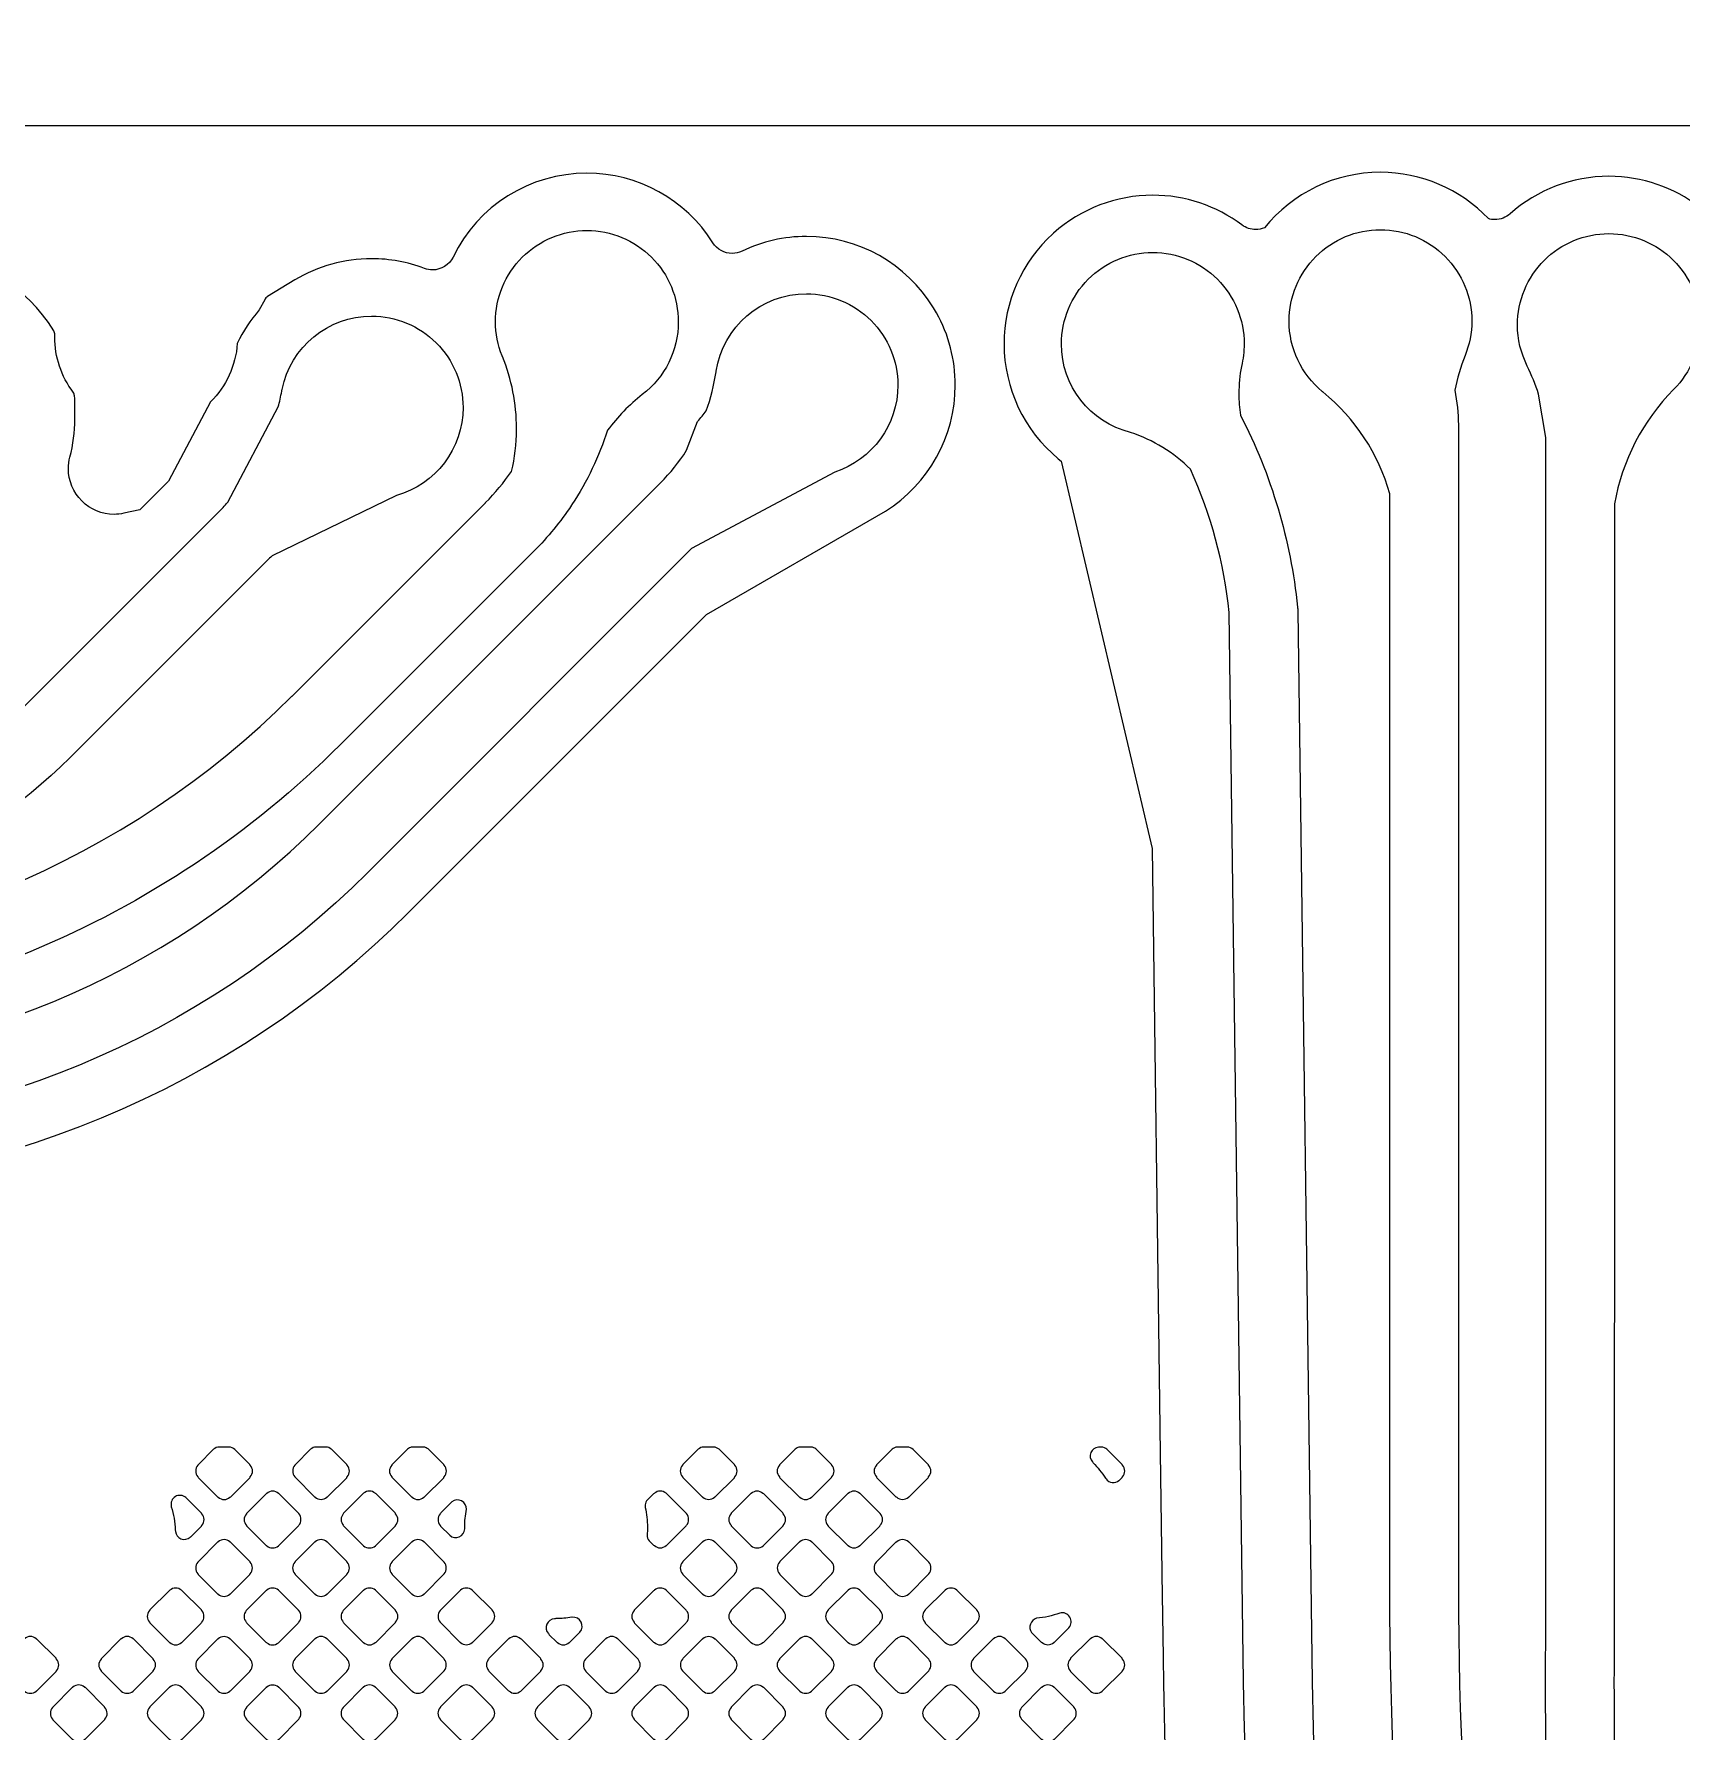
# Model space of a CAD drawing. Header units: millimetres. Extents: x 3440 to 3572, y 2 to 96.
# Drawn here: x 3527.775 to 3531.438, y 66.069 to 69.844 of the extents above; entities that cross this region are included whole.
import ezdxf

# ---------------------------------------------------------------- set-up
doc = ezdxf.new("R2010")
doc.units = ezdxf.units.MM
doc.header["$LTSCALE"] = 23.1
doc.layers.add('gbr-dxf', color=7, linetype='CONTINUOUS')
doc.layers.add('gbr-outline-dxf', color=2, linetype='CONTINUOUS')

msp = doc.modelspace()

# ---------------------------------------------------------------- linework, layer by layer
at = {"layer": 'gbr-dxf', "linetype": 'Continuous'}
for points in [[(3521.7892, 66.1587), (3521.7892, 69.3434, -0.414221), (3522.0856, 69.6398), (3535.0859, 69.6398, -0.41422), (3535.3823, 69.3434), (3535.3823, 66.1625), (3535.3621, 66.1423, 0.16592), (3535.3569, 66.1304), (3535.3569, 64.1192, -0.013289), (3535.3569, 64.1181), (3535.3569, 63.1126)], [(3527.1191, 67.2727, 0.198925), (3528.6078, 67.8897), (3529.2708, 68.5524), (3529.6683, 68.7822, 0.258618), (3529.8237, 69.0627, 0.127466), (3529.7821, 69.2235), (3529.7755, 69.2344, 0.261972), (3529.4928, 69.3934), (3529.4928, 69.3934, 0.112514), (3529.3495, 69.3606, -0.112024), (3529.3276, 69.3556, -0.25774), (3529.2845, 69.3794, 0.257859), (3529.0046, 69.5341, 0.287253), (3528.7069, 69.3477, -0.287801), (3528.6612, 69.319, -0.090991), (3528.6432, 69.3223, 0.090898), (3528.5258, 69.3439), (3528.5253, 69.3439, 0.135887), (3528.3551, 69.2966), (3528.2943, 69.2596, 0.114019), (3528.2882, 69.253, -0.034533), (3528.288, 69.2528), (3528.2761, 69.2301, 0.067769), (3528.2271, 69.1554, -0.181663), (3528.1676, 69.0255), (3528.0742, 68.8491), (3528.0107, 68.7856), (3527.9746, 68.7777, -0.053127), (3527.9533, 68.7754, -0.414229), (3527.8516, 68.877, -0.064568), (3527.855, 68.9029, 0.064379), (3527.8659, 68.987), (3527.8659, 68.9875, 0.00737), (3527.8657, 68.9969, 0.012254), (3527.8662, 69.0129, 0.020059), (3527.8651, 69.0393, 0.103834), (3527.8623, 69.047, -0.163352), (3527.8212, 69.1696, -0.006774), (3527.8213, 69.1747, 0.117183), (3527.8188, 69.1836, 0.263062), (3527.5352, 69.3439, 0.209797)], [(3531.5964, 69.2829, 0.338779), (3531.2772, 69.5272), (3531.2771, 69.5272, 0.183708), (3531.0574, 69.4437, -0.183274), (3531.0237, 69.4309, -0.072667), (3531.0092, 69.433, 0.205697), (3530.7691, 69.5361), (3530.7691, 69.5361, 0.227316), (3530.5111, 69.4124, -0.096943), (3530.492, 69.4087, -0.163848), (3530.4613, 69.419, 0.162093), (3530.2629, 69.4851), (3530.2629, 69.4851, 0.184364), (3530.0425, 69.401, -0.006596), (3530.0409, 69.3995, 0.211806), (3529.9322, 69.1544)], [(3526.9583, 67.7945, 0.198586), (3528.3486, 68.371), (3528.349, 68.3713), (3528.7788, 68.8011), (3528.7791, 68.8014, 0.043997), (3528.8371, 68.8708, 0.055768), (3528.8482, 68.9635, -0.010996), (3528.8481, 68.9666, 0.097775), (3528.8166, 69.1261, -0.007223), (3528.816, 69.1278, -0.095614), (3528.8014, 69.2034, -0.414223), (3529.0046, 69.4066, -0.414223), (3529.2078, 69.2034, -0.234065), (3529.1277, 69.0418, 0.066151), (3529.0505, 68.9626, -0.069076), (3528.9713, 68.7971, -0.007481), (3528.9702, 68.7955, -0.04941), (3528.8869, 68.6937), (3528.8865, 68.6933), (3528.4568, 68.2636), (3528.4564, 68.2632, -0.198844), (3526.9564, 67.6421, -0.007678)], [(3533.3367, 60.2353, -0.198755), (3530.7901, 66.3816, -0.011889), (3530.7901, 66.385, -0.001401), (3530.7902, 66.4319, -0.006774), (3530.7902, 66.4335), (3530.7902, 68.821, 0.15456), (3530.6411, 69.0475, -0.007498), (3530.6397, 69.0487, -0.223524), (3530.566, 69.2052, -0.414223), (3530.7692, 69.4084, -0.414223), (3530.9724, 69.2052, -0.097355), (3530.9573, 69.1283, 0.044886), (3530.9345, 69.0512, -0.047616), (3530.9426, 68.9741, -0.019176), (3530.9426, 68.9684), (3530.9426, 68.8329, -0.01601), (3530.9426, 68.8281), (3530.9426, 66.4315, -0.008654), (3530.9426, 66.4292, 0.001254), (3530.9425, 66.3884, -0.011774), (3530.9425, 66.3851, 0.198929), (3533.4461, 60.3414, -0.008685)], [(3533.4202, 60.6435, -0.198702), (3531.1362, 66.1571, -0.011933), (3531.1361, 66.1605, -0.002991), (3531.1367, 66.2531), (3531.1367, 66.2541), (3531.1372, 67.7053, -0.007608), (3531.1372, 67.7073), (3531.1372, 68.803, -0.007697), (3531.1372, 68.805, -0.009964), (3531.1372, 68.8077), (3531.1372, 68.9461), (3531.1209, 69.0425, 0.035159), (3531.0957, 69.105, -0.117388), (3531.0739, 69.1965, -0.414223), (3531.2771, 69.3997, -0.414223), (3531.4803, 69.1965, -0.198264), (3531.4212, 69.0532, 0.15275), (3531.2896, 68.7986), (3531.2896, 67.7053, -0.007746), (3531.2896, 67.7034), (3531.2891, 66.2521, -0.010093), (3531.289, 66.2493, 0.002819), (3531.2885, 66.164, -0.011725), (3531.2886, 66.1606, 0.198897), (3533.5297, 60.7496, -0.008509)], [(3530.5707, 65.0816, -0.041374), (3530.4648, 66.178, -0.007759), (3530.4648, 66.1799), (3530.4329, 68.5574, 0.079976), (3530.3468, 68.8757, 0.116512), (3530.2136, 68.9573, -0.344005), (3530.0597, 69.1544, -0.414223), (3530.2629, 69.3576, -0.414223), (3530.4661, 69.1544, -0.062274), (3530.4599, 69.1044, 0.045111), (3530.4544, 69.0437, 0.035373), (3530.4578, 68.9961, -0.094409), (3530.5849, 68.5693, -0.028699), (3530.5853, 68.5606), (3530.6172, 66.18, -0.007653), (3530.6172, 66.1781, 0.041158), (3530.72, 65.1124, -0.012756)], [(3527.1225, 67.5524, 0.198379), (3528.4098, 68.087), (3528.4102, 68.0874), (3529.1674, 68.8446), (3529.1674, 68.8446), (3529.1675, 68.8446), (3529.168, 68.8452, 0.052894), (3529.2264, 68.9178), (3529.2507, 68.9822, 0.022796), (3529.2698, 69.0054, 0.050871), (3529.2917, 69.0923, -0.006255), (3529.292, 69.0936, -0.370175), (3529.4928, 69.2659, -0.414223), (3529.696, 69.0627, -0.324687), (3529.5558, 68.8695), (3529.2375, 68.6991), (3528.518, 67.9796), (3528.5176, 67.9792, -0.198865), (3527.1191, 67.4, -0.011859)], [(3527.7478, 68.3427), (3528.1839, 68.7787), (3528.1839, 68.7788), (3528.1839, 68.7788), (3528.1848, 68.7797, 0.015135), (3528.206, 68.8022), (3528.3182, 69.0142, 0.017646), (3528.3259, 69.0495, -0.01267), (3528.3267, 69.053, -0.357172), (3528.5259, 69.2161, -0.414223), (3528.7291, 69.013, -0.336141), (3528.5808, 68.8173), (3528.3044, 68.6833, 0.008153), (3528.2926, 68.6719), (3528.2917, 68.671), (3528.2917, 68.671), (3528.2917, 68.671), (3527.8556, 68.2349), (3527.8552, 68.2345, -0.19837), (3527.0231, 67.8892, -0.007863)], [(3529.9322, 69.1544, 0.224387), (3530.0528, 68.8991), (3530.0594, 68.8935), (3530.2616, 68.0324), (3530.2788, 66.7452, -0.031401), (3530.2789, 66.7421), (3530.2832, 66.4211, -0.024536), (3530.2832, 66.4187), (3530.2857, 66.2338, -0.02971), (3530.2858, 66.2309), (3530.2858, 66.2307), (3530.2865, 66.1776, -0.020598), (3530.2866, 66.1756, 0.041374), (3530.3954, 65.05, -0.014401), (3530.3956, 65.0488), (3530.465, 64.6639, -0.013612), (3530.4652, 64.6627, 0.04234), (3530.8402, 63.2846, -0.034058), (3530.8413, 63.2814, 0.030775), (3531.2576, 62.3296, -0.014751), (3531.2581, 62.3284), (3531.4173, 62.0181, -0.022541), (3531.4184, 62.0163, 0.006915), (3531.537, 61.7947, 0.283708)]]:
    msp.add_lwpolyline(points, format="xyb", dxfattribs=at)
for points in [[(3528.1395, 66.6347, -0.103612), (3528.1406, 66.6329), (3528.1831, 66.5904, -0.100054), (3528.1848, 66.5894, 0.379731), (3528.2108, 66.5894, -0.096265), (3528.2124, 66.5904), (3528.255, 66.633, -0.096266), (3528.256, 66.6346, 0.379731), (3528.256, 66.6606, -0.107718), (3528.2549, 66.6625), (3528.2219, 66.6955, -0.061973), (3528.2215, 66.6958, 0.180731), (3528.2085, 66.7012), (3528.187, 66.7012, 0.176204), (3528.1743, 66.6961), (3528.1405, 66.6623, -0.096266), (3528.1395, 66.6607, 0.379731)], [(3528.3552, 66.6347, -0.096265), (3528.3562, 66.6331), (3528.3988, 66.5905, -0.091913), (3528.4003, 66.5895, 0.379731), (3528.4263, 66.5895, -0.09572), (3528.4279, 66.5905), (3528.4704, 66.633, -0.096266), (3528.4714, 66.6347, 0.379731), (3528.4714, 66.6606, -0.100032), (3528.4704, 66.6624), (3528.4371, 66.6957, -0.034754), (3528.4369, 66.6959, -0.045322), (3528.4366, 66.6961, 0.176073), (3528.4239, 66.7012), (3528.4026, 66.7012, 0.175844), (3528.39, 66.6961), (3528.3562, 66.6623, -0.095916), (3528.3552, 66.6607, 0.379731)], [(3528.5705, 66.6346, -0.087549), (3528.5714, 66.6332), (3528.6142, 66.5905, -0.09979), (3528.6159, 66.5894, 0.379731), (3528.6418, 66.5894, -0.096225), (3528.6435, 66.5904), (3528.6861, 66.633, -0.095916), (3528.6871, 66.6347, 0.379731), (3528.6871, 66.6607, -0.087748), (3528.6862, 66.6621), (3528.6516, 66.6968, 0.062876), (3528.6474, 66.6994, 0.090011), (3528.6405, 66.7012), (3528.6175, 66.7012, 0.093619), (3528.6103, 66.6994, 0.075399), (3528.6054, 66.6961), (3528.5715, 66.6623, -0.095916), (3528.5705, 66.6606, 0.379731)], [(3529.2171, 66.6348, -0.087372), (3529.218, 66.6333), (3529.2607, 66.5906, -0.099696), (3529.2624, 66.5896, 0.379731), (3529.2884, 66.5896, -0.096265), (3529.29, 66.5906), (3529.3325, 66.633, -0.095916), (3529.3335, 66.6347, 0.379731), (3529.3335, 66.6607, -0.091745), (3529.3326, 66.6622), (3529.2987, 66.6961, 0.169599), (3529.2865, 66.7012), (3529.2644, 66.7012, 0.176204), (3529.2518, 66.6961), (3529.2181, 66.6624, -0.096266), (3529.2171, 66.6607, 0.379731)], [(3529.4326, 66.6347, -0.09572), (3529.4336, 66.633), (3529.4763, 66.5903, -0.091964), (3529.4779, 66.5894, 0.379731), (3529.5038, 66.5894, -0.096265), (3529.5055, 66.5904), (3529.5482, 66.6331, -0.096266), (3529.5492, 66.6347, 0.379731), (3529.5492, 66.6607, -0.082756), (3529.5483, 66.6621), (3529.5134, 66.697, 0.060717), (3529.5093, 66.6995, 0.084526), (3529.5029, 66.7012), (3529.4793, 66.7012, 0.094049), (3529.4721, 66.6993, 0.070237), (3529.4675, 66.6962), (3529.4336, 66.6623, -0.096266), (3529.4326, 66.6606, 0.379731)], [(3529.6483, 66.6347, -0.103825), (3529.6493, 66.6329), (3529.6917, 66.5905, -0.09979), (3529.6934, 66.5895, 0.379289), (3529.7194, 66.5895, -0.095866), (3529.721, 66.5905), (3529.7636, 66.633, -0.095796), (3529.7645, 66.6347, 0.37925), (3529.7645, 66.6606, -0.108153), (3529.7634, 66.6625), (3529.7304, 66.6955, -0.063761), (3529.73, 66.6958, 0.180695), (3529.7171, 66.7012), (3529.6952, 66.7012, 0.16951), (3529.6831, 66.6961), (3529.6493, 66.6623, -0.096266), (3529.6483, 66.6607, 0.379731)], [(3530.1286, 66.6682, -0.061622), (3530.13, 66.6662, -0.054713), (3530.1577, 66.6316, -0.066118), (3530.159, 66.6302, 0.44416), (3530.1878, 66.627, -0.075742), (3530.1897, 66.6282), (3530.1948, 66.6332, -0.096266), (3530.1957, 66.6348, 0.379731), (3530.1957, 66.6608, -0.08798), (3530.1948, 66.6623), (3530.161, 66.6961, 0.169599), (3530.1488, 66.7012), (3530.1445, 66.7012, -0.064782), (3530.1419, 66.7007, 0.626645)], [(3528.0802, 66.5692, -0.028076), (3528.0804, 66.5682, -0.064828), (3528.0891, 66.5165, -0.044472), (3528.0896, 66.5136, 0.615546), (3528.1221, 66.5007, -0.047752), (3528.1246, 66.5025), (3528.1473, 66.5253, -0.096266), (3528.1482, 66.5269, 0.379731), (3528.1482, 66.5529, -0.082756), (3528.1474, 66.5543), (3528.1134, 66.5882, -0.0231), (3528.1128, 66.5887, 0.734043)], [(3528.2473, 66.5528, 0.379214), (3528.2473, 66.5268, -0.10047), (3528.2483, 66.5251), (3528.2908, 66.4827, -0.096266), (3528.2925, 66.4817, 0.379289), (3528.3184, 66.4817, -0.095866), (3528.32, 66.4826), (3528.3628, 66.5254, -0.095602), (3528.3638, 66.527, 0.379214), (3528.3638, 66.553, -0.096625), (3528.3628, 66.5546), (3528.3203, 66.5971, -0.100115), (3528.3186, 66.5981, 0.379672), (3528.2927, 66.5981, -0.096157), (3528.291, 66.5972), (3528.2483, 66.5544, -0.095602)], [(3528.4629, 66.5529, 0.379293), (3528.4629, 66.527, -0.091954), (3528.4638, 66.5254), (3528.5066, 66.4826, -0.087515), (3528.5081, 66.4817, 0.379731), (3528.5341, 66.4817, -0.096265), (3528.5357, 66.4827), (3528.5782, 66.5252, -0.096111), (3528.5792, 66.5268, 0.379289), (3528.5792, 66.5528, -0.103582), (3528.5782, 66.5546), (3528.5356, 66.5972, -0.091703), (3528.534, 66.5982, 0.379287), (3528.5081, 66.5982, -0.095612), (3528.5064, 66.5972), (3528.4638, 66.5546, -0.095602)], [(3528.6784, 66.5268, -0.091558), (3528.6793, 66.5253), (3528.6998, 66.5048, 0.623374), (3528.7328, 66.519), (3528.7328, 66.5195, -0.004648), (3528.7328, 66.5227, -0.049597), (3528.7368, 66.5626, 0.635198), (3528.7044, 66.5795), (3528.6794, 66.5545, -0.096266), (3528.6784, 66.5528, 0.379731)], [(3529.1342, 66.5721, 0.064546), (3529.1344, 66.567, -0.055077), (3529.1392, 66.5227, -0.021406), (3529.1385, 66.5054, 0.173132), (3529.1429, 66.4928), (3529.153, 66.4827, -0.095916), (3529.1546, 66.4818, 0.379731), (3529.1806, 66.4818, -0.096265), (3529.1822, 66.4827), (3529.2248, 66.5254, -0.095916), (3529.2258, 66.527, 0.379731), (3529.2258, 66.553, -0.096265), (3529.2248, 66.5546), (3529.1822, 66.5972, -0.09979), (3529.1805, 66.5982, 0.379731), (3529.1546, 66.5982, -0.09572), (3529.1529, 66.5972), (3529.1392, 66.5836, 0.154271), (3529.1343, 66.5726, -0.050076)], [(3529.325, 66.527, -0.099645), (3529.326, 66.5253), (3529.3686, 66.4827, -0.095796), (3529.3702, 66.4817, 0.379293), (3529.3962, 66.4817, -0.09572), (3529.3978, 66.4827), (3529.4403, 66.5252, -0.095916), (3529.4413, 66.5268, 0.379731), (3529.4413, 66.5528, -0.096265), (3529.4403, 66.5545), (3529.3977, 66.597, -0.10046), (3529.396, 66.5981, 0.379289), (3529.3701, 66.5981, -0.095506), (3529.3684, 66.5971), (3529.3259, 66.5546, -0.095628), (3529.325, 66.553, 0.379239)], [(3529.5404, 66.5268, -0.091663), (3529.5414, 66.5253), (3529.5839, 66.4828, -0.103446), (3529.5856, 66.4818, 0.379731), (3529.6116, 66.4818, -0.096265), (3529.6133, 66.4827), (3529.6559, 66.5254, -0.095916), (3529.6569, 66.527, 0.379731), (3529.6569, 66.553, -0.087549), (3529.6559, 66.5544), (3529.6133, 66.5971, -0.091913), (3529.6117, 66.5981, 0.379731), (3529.5857, 66.5981, -0.09572), (3529.5841, 66.5971), (3529.5414, 66.5544, -0.096266), (3529.5404, 66.5528, 0.379731)], [(3528.1395, 66.419, -0.091663), (3528.1404, 66.4174), (3528.1829, 66.375, -0.103446), (3528.1847, 66.3739, 0.379731), (3528.2107, 66.3739, -0.096265), (3528.2123, 66.3749), (3528.2549, 66.4175, -0.095916), (3528.2559, 66.4192, 0.379731), (3528.2559, 66.4451, -0.087549), (3528.255, 66.4466), (3528.2123, 66.4893, -0.091913), (3528.2108, 66.4903, 0.379731), (3528.1848, 66.4903, -0.09572), (3528.1831, 66.4893), (3528.1405, 66.4466, -0.096266), (3528.1395, 66.445, 0.379731)], [(3528.355, 66.4451, 0.379293), (3528.3551, 66.4192, -0.103917), (3528.3561, 66.4174), (3528.3986, 66.3749, -0.100054), (3528.4003, 66.3739, 0.379731), (3528.4263, 66.3739, -0.096265), (3528.4279, 66.3749), (3528.4705, 66.4175, -0.096111), (3528.4715, 66.4191, 0.379289), (3528.4715, 66.4451, -0.10703), (3528.4705, 66.4469), (3528.4279, 66.4895, -0.095628), (3528.4263, 66.4905, 0.379287), (3528.4004, 66.4905, -0.095612), (3528.3987, 66.4895), (3528.356, 66.4468, -0.095602)], [(3528.5707, 66.4451, 0.379293), (3528.5707, 66.4192, -0.092348), (3528.5717, 66.4176), (3528.6143, 66.3749, -0.088202), (3528.6158, 66.374, 0.379289), (3528.6418, 66.374, -0.095866), (3528.6434, 66.375), (3528.686, 66.4175, -0.095602), (3528.6869, 66.4191, 0.379214), (3528.6869, 66.4451, -0.104392), (3528.6859, 66.4469), (3528.6434, 66.4894, -0.091855), (3528.6418, 66.4903, 0.379672), (3528.6159, 66.4903, -0.095612), (3528.6143, 66.4894), (3528.5717, 66.4468, -0.095535)], [(3529.2171, 66.4192, -0.097612), (3529.2181, 66.4176), (3529.2608, 66.3749, -0.093899), (3529.2624, 66.3739, 0.379506), (3529.2884, 66.3739, -0.095973), (3529.29, 66.3749), (3529.3326, 66.4175, -0.096332), (3529.3336, 66.4191, 0.379289), (3529.3336, 66.4451, -0.099534), (3529.3326, 66.4468), (3529.2901, 66.4894, -0.103498), (3529.2883, 66.4904, 0.379293), (3529.2624, 66.4904, -0.095956), (3529.2607, 66.4894), (3529.2181, 66.4468, -0.096128), (3529.2172, 66.4452, 0.379155)], [(3529.4328, 66.4192, -0.100154), (3529.4338, 66.4175), (3529.4763, 66.375, -0.095796), (3529.4779, 66.374, 0.379293), (3529.5039, 66.374, -0.096625), (3529.5055, 66.375), (3529.548, 66.4175, -0.095916), (3529.549, 66.4191, 0.379731), (3529.549, 66.4451, -0.096265), (3529.548, 66.4468), (3529.5056, 66.4892, -0.10046), (3529.5038, 66.4902, 0.379289), (3529.4779, 66.4903, -0.095506), (3529.4763, 66.4893), (3529.4338, 66.4468, -0.095585), (3529.4328, 66.4451, 0.379287)], [(3529.6481, 66.4192, -0.095649), (3529.6491, 66.4175), (3529.6919, 66.3748, -0.091364), (3529.6934, 66.3738, 0.379293), (3529.7194, 66.3739, -0.096265), (3529.721, 66.3748), (3529.7637, 66.4176, -0.095916), (3529.7647, 66.4192, 0.379731), (3529.7647, 66.4452, -0.083235), (3529.7638, 66.4466), (3529.7209, 66.4895, -0.087638), (3529.7194, 66.4904, 0.379289), (3529.6935, 66.4904, -0.095506), (3529.6918, 66.4895), (3529.6491, 66.4467, -0.095296), (3529.6481, 66.4451, 0.379239)], [(3528.0318, 66.3113, -0.091558), (3528.0328, 66.3098), (3528.0755, 66.2671, -0.087515), (3528.0769, 66.2662, 0.379731), (3528.1029, 66.2662, -0.096265), (3528.1045, 66.2671), (3528.1471, 66.3097, -0.095916), (3528.1481, 66.3114, 0.379731), (3528.1481, 66.3373, -0.087549), (3528.1472, 66.3388), (3528.1045, 66.3815, -0.091913), (3528.103, 66.3825, 0.379731), (3528.077, 66.3825, -0.09572), (3528.0753, 66.3815), (3528.0328, 66.3389, -0.096266), (3528.0318, 66.3373, 0.379731)], [(3528.2472, 66.3113, -0.09572), (3528.2482, 66.3097), (3528.2909, 66.267, -0.091964), (3528.2925, 66.266, 0.379731), (3528.3184, 66.266, -0.096265), (3528.3201, 66.267), (3528.3628, 66.3097, -0.096558), (3528.3638, 66.3114, 0.379731), (3528.3638, 66.3373, -0.082756), (3528.3629, 66.3387), (3528.32, 66.3817, -0.087515), (3528.3185, 66.3826, 0.379731), (3528.2925, 66.3826, -0.096265), (3528.2909, 66.3816), (3528.2482, 66.3389, -0.096266), (3528.2472, 66.3373, 0.379731)], [(3528.4629, 66.3114, -0.104099), (3528.4639, 66.3096), (3528.5063, 66.2672, -0.099711), (3528.508, 66.2662, 0.378858), (3528.534, 66.2662, -0.095506), (3528.5356, 66.2671), (3528.5783, 66.3098, -0.095796), (3528.5792, 66.3114, 0.379293), (3528.5792, 66.3374, -0.107718), (3528.5782, 66.3393), (3528.5358, 66.3816, -0.096266), (3528.5341, 66.3826, 0.379731), (3528.5082, 66.3826, -0.09572), (3528.5065, 66.3816), (3528.4639, 66.339, -0.096023), (3528.4629, 66.3373, 0.379672)], [(3528.6784, 66.3374, 0.379293), (3528.6784, 66.3115, -0.092348), (3528.6794, 66.3099), (3528.722, 66.2672, -0.087638), (3528.7235, 66.2663, 0.379731), (3528.7495, 66.2663, -0.095756), (3528.7511, 66.2673), (3528.7936, 66.3098, -0.09635), (3528.7946, 66.3114, 0.379672), (3528.7946, 66.3374, -0.103621), (3528.7936, 66.3392), (3528.7511, 66.3817, -0.091703), (3528.7495, 66.3826, 0.379239), (3528.7236, 66.3826, -0.095612), (3528.722, 66.3817), (3528.6794, 66.3391, -0.095796)], [(3529.1094, 66.3115, -0.104099), (3529.1104, 66.3097), (3529.153, 66.2672, -0.099711), (3529.1547, 66.2662, 0.379214), (3529.1807, 66.2662, -0.095973), (3529.1823, 66.2672), (3529.2248, 66.3097, -0.096054), (3529.2258, 66.3113, 0.379672), (3529.2258, 66.3372, -0.107475), (3529.2247, 66.3391), (3529.1822, 66.3817, -0.095602), (3529.1806, 66.3826, 0.379214), (3529.1546, 66.3826, -0.096625), (3529.153, 66.3816), (3529.1104, 66.3391, -0.096023), (3529.1094, 66.3374, 0.379672)], [(3529.325, 66.3114, -0.096265), (3529.326, 66.3097), (3529.3685, 66.2672, -0.092342), (3529.3701, 66.2662, 0.379543), (3529.396, 66.2662, -0.098572), (3529.3977, 66.2672), (3529.4404, 66.3098, -0.095796), (3529.4413, 66.3115, 0.378894), (3529.4413, 66.3374, -0.099534), (3529.4403, 66.3391), (3529.3979, 66.3815, -0.103498), (3529.3961, 66.3826, 0.379214), (3529.3702, 66.3825, -0.096625), (3529.3685, 66.3816), (3529.326, 66.339, -0.095916), (3529.325, 66.3373, 0.379731)], [(3529.5404, 66.3114, -0.087254), (3529.5413, 66.31), (3529.5841, 66.2672, -0.099711), (3529.5858, 66.2662, 0.379214), (3529.6117, 66.2662, -0.096625), (3529.6134, 66.2672), (3529.6559, 66.3097, -0.095916), (3529.6569, 66.3113, 0.379289), (3529.6569, 66.3373, -0.092061), (3529.6559, 66.3389), (3529.6132, 66.3816, -0.095796), (3529.6115, 66.3826, 0.379214), (3529.5856, 66.3826, -0.095956), (3529.584, 66.3816), (3529.5414, 66.339, -0.096023), (3529.5404, 66.3374, 0.379672)], [(3529.756, 66.3113, -0.095506), (3529.7569, 66.3097), (3529.7996, 66.2671, -0.091205), (3529.8011, 66.2661, 0.379214), (3529.8271, 66.2662, -0.095956), (3529.8287, 66.2671), (3529.8714, 66.3099, -0.096023), (3529.8724, 66.3115, 0.379672), (3529.8724, 66.3375, -0.082876), (3529.8715, 66.3388), (3529.8287, 66.3817, -0.08752), (3529.8272, 66.3826, 0.37925), (3529.8013, 66.3826, -0.096625), (3529.7996, 66.3816), (3529.757, 66.3389, -0.096332), (3529.756, 66.3373, 0.379289)], [(3528.9188, 66.2865, -0.043893), (3528.9209, 66.2837), (3528.9374, 66.2672, -0.095916), (3528.9391, 66.2662, 0.379731), (3528.965, 66.2662, -0.096117), (3528.9667, 66.2672), (3528.9883, 66.2888, -0.014637), (3528.9889, 66.2895, 0.685921), (3528.9717, 66.3226, -0.013507), (3528.971, 66.3225, -0.043407), (3528.936, 66.3195), (3528.9354, 66.3195, -0.037602), (3528.9325, 66.3191, 0.630266)], [(3529.9935, 66.2888), (3530.0148, 66.2674, -0.107363), (3530.0167, 66.2663, 0.379293), (3530.0427, 66.2664, -0.096265), (3530.0443, 66.2673), (3530.0761, 66.2992), (3530.0762, 66.2992, 0.742368), (3530.0561, 66.3319, -0.065412), (3530.0045, 66.3203, 0.526309)], [(3527.7085, 66.2296, 0.379293), (3527.7085, 66.2037, -0.095956), (3527.7095, 66.202), (3527.7522, 66.1593, -0.092072), (3527.7538, 66.1584, 0.379289), (3527.7797, 66.1584, -0.095506), (3527.7814, 66.1593), (3527.824, 66.202, -0.095602), (3527.825, 66.2036, 0.379293), (3527.825, 66.2296, -0.099964), (3527.824, 66.2313), (3527.7815, 66.2738, -0.104584), (3527.7797, 66.2748, 0.379672), (3527.7537, 66.2749, -0.095612), (3527.7521, 66.2739), (3527.7095, 66.2313, -0.095602)], [(3527.9241, 66.2036, -0.087549), (3527.925, 66.2021), (3527.9679, 66.1593, -0.083056), (3527.9692, 66.1585, 0.379731), (3527.9952, 66.1585, -0.09572), (3527.9969, 66.1594), (3528.0395, 66.202, -0.096266), (3528.0404, 66.2037, 0.379731), (3528.0404, 66.2297, -0.087314), (3528.0395, 66.2311), (3527.9968, 66.2738, -0.091964), (3527.9953, 66.2748, 0.379731), (3527.9693, 66.2748, -0.096265), (3527.9676, 66.2738), (3527.9251, 66.2312, -0.095916), (3527.9241, 66.2296, 0.379731)], [(3528.1395, 66.2036, -0.087314), (3528.1404, 66.2021), (3528.1831, 66.1594, -0.09979), (3528.1848, 66.1584, 0.379731), (3528.2108, 66.1584, -0.09572), (3528.2124, 66.1594), (3528.2548, 66.2018), (3528.2549, 66.2019, -0.096266), (3528.2559, 66.2035, 0.379731), (3528.2559, 66.2295, -0.091745), (3528.255, 66.2311), (3528.2123, 66.2738, -0.096121), (3528.2106, 66.2747, 0.379731), (3528.1847, 66.2747, -0.09572), (3528.183, 66.2738), (3528.1405, 66.2312, -0.096266), (3528.1395, 66.2296, 0.379731)], [(3528.355, 66.2035, -0.100154), (3528.356, 66.2018), (3528.3986, 66.1593, -0.095602), (3528.4002, 66.1583, 0.379293), (3528.4261, 66.1584, -0.095956), (3528.4278, 66.1593), (3528.4704, 66.202, -0.096332), (3528.4714, 66.2036, 0.379289), (3528.4714, 66.2296, -0.095506), (3528.4704, 66.2312), (3528.4277, 66.2739, -0.082483), (3528.4263, 66.2748, 0.379293), (3528.4004, 66.2748, -0.095956), (3528.3987, 66.2738), (3528.356, 66.2311, -0.096023), (3528.3551, 66.2295, 0.379672)], [(3528.5706, 66.2296, 0.379214), (3528.5706, 66.2037, -0.104392), (3528.5716, 66.2019), (3528.614, 66.1595, -0.09979), (3528.6157, 66.1585, 0.379731), (3528.6417, 66.1585, -0.09572), (3528.6433, 66.1595), (3528.6859, 66.2021, -0.096314), (3528.6869, 66.2037, 0.379703), (3528.6869, 66.2297, -0.107598), (3528.6859, 66.2315), (3528.6435, 66.274, -0.095935), (3528.6418, 66.2749, 0.379196), (3528.6159, 66.2749, -0.096157), (3528.6143, 66.274), (3528.5715, 66.2312, -0.095602)], [(3528.7861, 66.2038, -0.09148), (3528.787, 66.2022), (3528.8298, 66.1594, -0.089936), (3528.8314, 66.1585, 0.379506), (3528.8573, 66.1585, -0.096117), (3528.859, 66.1595), (3528.8602, 66.1607), (3528.9014, 66.202, -0.096214), (3528.9024, 66.2036, 0.379672), (3528.9024, 66.2296, -0.103621), (3528.9014, 66.2313), (3528.8588, 66.274, -0.091364), (3528.8572, 66.2749, 0.379293), (3528.8313, 66.2749, -0.095956), (3528.8296, 66.2739), (3528.7871, 66.2314, -0.096332), (3528.7861, 66.2297, 0.379289)], [(3529.0016, 66.2036, -0.091476), (3529.0025, 66.2021), (3529.0454, 66.1592, -0.08752), (3529.0469, 66.1583, 0.379293), (3529.0728, 66.1583, -0.096119), (3529.0744, 66.1593), (3529.1172, 66.202, -0.096128), (3529.1181, 66.2037, 0.379321), (3529.1182, 66.2296, -0.082704), (3529.1173, 66.231), (3529.0743, 66.274, -0.08752), (3529.0728, 66.2749, 0.379293), (3529.0469, 66.2749, -0.09572), (3529.0452, 66.2739), (3529.0026, 66.2312, -0.096111), (3529.0016, 66.2296, 0.379289)], [(3529.2173, 66.2037, -0.107149), (3529.2183, 66.2018), (3529.2606, 66.1595, -0.103324), (3529.2624, 66.1585, 0.379293), (3529.2884, 66.1585, -0.096625), (3529.29, 66.1595), (3529.3325, 66.202, -0.096314), (3529.3335, 66.2036, 0.379672), (3529.3335, 66.2296, -0.104099), (3529.3325, 66.2314), (3529.2902, 66.2737, -0.107634), (3529.2883, 66.2747, 0.379293), (3529.2624, 66.2747, -0.096625), (3529.2607, 66.2737), (3529.2183, 66.2313, -0.096314), (3529.2173, 66.2296, 0.379672)], [(3529.4326, 66.2036, -0.082756), (3529.4335, 66.2022), (3529.4763, 66.1594, -0.096214), (3529.478, 66.1584, 0.379672), (3529.5039, 66.1584, -0.095612), (3529.5055, 66.1594), (3529.5482, 66.202, -0.095602), (3529.5492, 66.2037, 0.378906), (3529.5492, 66.2296, -0.095506), (3529.5482, 66.2312), (3529.5056, 66.2739, -0.099711), (3529.5039, 66.2749, 0.379293), (3529.4779, 66.2749, -0.095956), (3529.4763, 66.2739), (3529.4336, 66.2312, -0.096266), (3529.4326, 66.2296, 0.379731)], [(3529.6483, 66.2036, -0.09148), (3529.6492, 66.2021), (3529.6919, 66.1594, -0.08752), (3529.6934, 66.1584, 0.379293), (3529.7194, 66.1585, -0.09572), (3529.721, 66.1594), (3529.7636, 66.202, -0.096214), (3529.7646, 66.2037, 0.379703), (3529.7646, 66.2296, -0.087254), (3529.7637, 66.2311), (3529.721, 66.2738, -0.091578), (3529.7194, 66.2748, 0.379293), (3529.6934, 66.2748, -0.095956), (3529.6918, 66.2738), (3529.6493, 66.2312, -0.096332), (3529.6483, 66.2296, 0.379289)], [(3529.8637, 66.2036, -0.095756), (3529.8646, 66.202), (3529.9072, 66.1594, -0.091437), (3529.9088, 66.1585, 0.379731), (3529.9348, 66.1585, -0.096265), (3529.9364, 66.1594), (3529.9791, 66.2022, -0.095916), (3529.9801, 66.2038, 0.379731), (3529.9801, 66.2298, -0.083235), (3529.9792, 66.2312), (3529.9364, 66.274, -0.087638), (3529.9349, 66.2749, 0.379731), (3529.909, 66.2749, -0.096265), (3529.9073, 66.2739), (3529.8646, 66.2312, -0.095916), (3529.8637, 66.2296, 0.379731)], [(3530.0792, 66.2037, -0.09572), (3530.0801, 66.2021), (3530.1226, 66.1596, -0.107548), (3530.1245, 66.1585, 0.379731), (3530.1505, 66.1585, -0.09572), (3530.1521, 66.1595), (3530.1946, 66.202, -0.096266), (3530.1956, 66.2036, 0.379731), (3530.1956, 66.2296, -0.100032), (3530.1946, 66.2313), (3530.1521, 66.2738, -0.104018), (3530.1503, 66.2749, 0.379731), (3530.1243, 66.2749, -0.09572), (3530.1227, 66.2739), (3530.0801, 66.2313, -0.096266), (3530.0792, 66.2297, 0.379731)], [(3527.8163, 66.1218, 0.379293), (3527.8163, 66.0958, -0.087748), (3527.8172, 66.0943), (3527.86, 66.0515, -0.082966), (3527.8614, 66.0506, 0.379289), (3527.8874, 66.0506, -0.095866), (3527.889, 66.0516), (3527.9318, 66.0944, -0.095796), (3527.9328, 66.096, 0.379293), (3527.9327, 66.122, -0.092139), (3527.9318, 66.1235), (3527.8892, 66.1661, -0.096214), (3527.8876, 66.1671, 0.379672), (3527.8616, 66.1671, -0.095612), (3527.86, 66.1661), (3527.8173, 66.1234, -0.095602)], [(3528.0318, 66.0959, -0.087314), (3528.0327, 66.0945), (3528.0757, 66.0515, -0.083121), (3528.0771, 66.0506, 0.379731), (3528.103, 66.0506, -0.096265), (3528.1047, 66.0516), (3528.1473, 66.0942, -0.095916), (3528.1482, 66.0959, 0.379731), (3528.1482, 66.1218, -0.087549), (3528.1473, 66.1233), (3528.1045, 66.1661, -0.091913), (3528.103, 66.1671, 0.379731), (3528.077, 66.1671, -0.09572), (3528.0753, 66.1661), (3528.0328, 66.1235, -0.096266), (3528.0318, 66.1219, 0.379731)], [(3528.2473, 66.0958, -0.091581), (3528.2483, 66.0943), (3528.291, 66.0515, -0.08752), (3528.2925, 66.0506, 0.379293), (3528.3184, 66.0506, -0.096119), (3528.3201, 66.0516), (3528.3627, 66.0942, -0.096023), (3528.3636, 66.0959, 0.379289), (3528.3637, 66.1218, -0.087248), (3528.3628, 66.1233), (3528.32, 66.166, -0.09197), (3528.3185, 66.167, 0.379293), (3528.2925, 66.1669, -0.096265), (3528.2909, 66.166), (3528.2907, 66.1658), (3528.2483, 66.1234, -0.096314), (3528.2473, 66.1218, 0.379703)], [(3528.4628, 66.0958, -0.099812), (3528.4638, 66.0941), (3528.5062, 66.0516, -0.095628), (3528.5079, 66.0507, 0.379731), (3528.5338, 66.0507, -0.096265), (3528.5355, 66.0516), (3528.5781, 66.0943, -0.095916), (3528.5791, 66.0959, 0.379731), (3528.5791, 66.1219, -0.096265), (3528.5781, 66.1235), (3528.5354, 66.1662, -0.083056), (3528.534, 66.1671, 0.379731), (3528.508, 66.1671, -0.09572), (3528.5064, 66.1661), (3528.4637, 66.1234, -0.096266), (3528.4628, 66.1218, 0.379731)], [(3528.6783, 66.096, -0.105621), (3528.6793, 66.0942), (3528.7218, 66.0516, -0.099711), (3528.7235, 66.0506, 0.379293), (3528.7495, 66.0507, -0.095956), (3528.7511, 66.0516), (3528.7938, 66.0943, -0.096214), (3528.7947, 66.0959, 0.379672), (3528.7948, 66.1219, -0.107598), (3528.7937, 66.1237), (3528.7512, 66.1663, -0.095602), (3528.7495, 66.1672, 0.379293), (3528.7236, 66.1672, -0.095956), (3528.7219, 66.1662), (3528.6793, 66.1236, -0.096128), (3528.6783, 66.1219, 0.379506)], [(3528.8939, 66.096, -0.089489), (3528.8948, 66.0945), (3528.9377, 66.0515, -0.085481), (3528.9392, 66.0506, 0.379506), (3528.9651, 66.0506, -0.095973), (3528.9668, 66.0516), (3529.0093, 66.0942, -0.096214), (3529.0103, 66.0959, 0.379672), (3529.0103, 66.1218, -0.091581), (3529.0094, 66.1234), (3528.9666, 66.1661, -0.095602), (3528.965, 66.1671, 0.379293), (3528.9391, 66.1671, -0.095956), (3528.9374, 66.1661), (3528.8949, 66.1235, -0.096128), (3528.8939, 66.1219, 0.379155)], [(3529.1094, 66.0958, -0.096265), (3529.1104, 66.0942), (3529.153, 66.0516, -0.092233), (3529.1546, 66.0507, 0.379289), (3529.1805, 66.0506, -0.095866), (3529.1821, 66.0516), (3529.2248, 66.0943, -0.095796), (3529.2258, 66.0959, 0.378906), (3529.2258, 66.1219, -0.095866), (3529.2248, 66.1235), (3529.1821, 66.1662, -0.083), (3529.1807, 66.1671, 0.379293), (3529.1547, 66.1671, -0.096625), (3529.1531, 66.1661), (3529.1104, 66.1234, -0.095916), (3529.1094, 66.1218, 0.379731)], [(3529.325, 66.096, -0.107149), (3529.326, 66.0941), (3529.3685, 66.0517, -0.103498), (3529.3702, 66.0507, 0.379293), (3529.3962, 66.0507, -0.096265), (3529.3978, 66.0517), (3529.4403, 66.0942, -0.095916), (3529.4413, 66.0958, 0.379731), (3529.4413, 66.1218, -0.104215), (3529.4403, 66.1236), (3529.3979, 66.166, -0.107817), (3529.396, 66.167, 0.379289), (3529.3701, 66.167, -0.095506), (3529.3684, 66.1661), (3529.3259, 66.1236, -0.095296), (3529.325, 66.1219, 0.379239)], [(3529.5404, 66.1217, 0.379293), (3529.5404, 66.0958, -0.083235), (3529.5413, 66.0944), (3529.584, 66.0517, -0.096266), (3529.5856, 66.0507, 0.379731), (3529.6116, 66.0507, -0.09572), (3529.6133, 66.0517), (3529.6559, 66.0943, -0.096214), (3529.6569, 66.096, 0.379672), (3529.6569, 66.1219, -0.095612), (3529.6559, 66.1235), (3529.6134, 66.1661, -0.099711), (3529.6117, 66.1671, 0.378906), (3529.5857, 66.1671, -0.095506), (3529.5841, 66.1661), (3529.5414, 66.1234, -0.095602)], [(3529.756, 66.0959, -0.091745), (3529.7569, 66.0944), (3529.7996, 66.0517, -0.087638), (3529.8011, 66.0508, 0.379731), (3529.8271, 66.0508, -0.096265), (3529.8287, 66.0517), (3529.8713, 66.0943, -0.096266), (3529.8723, 66.096, 0.379731), (3529.8723, 66.122, -0.087314), (3529.8714, 66.1234), (3529.8287, 66.1661, -0.091964), (3529.8271, 66.1671, 0.379731), (3529.8011, 66.1671, -0.096265), (3529.7995, 66.1661), (3529.7569, 66.1235, -0.095916), (3529.756, 66.1219, 0.379731)], [(3529.9713, 66.0959, -0.091583), (3529.9723, 66.0944), (3530.0149, 66.0517, -0.103498), (3530.0167, 66.0507, 0.379293), (3530.0427, 66.0507, -0.096265), (3530.0443, 66.0517), (3530.0869, 66.0943, -0.096111), (3530.0879, 66.096, 0.379289), (3530.0879, 66.1219, -0.087284), (3530.087, 66.1234), (3530.0441, 66.1662, -0.09197), (3530.0426, 66.1672, 0.379293), (3530.0166, 66.1672, -0.096119), (3530.015, 66.1662), (3529.9723, 66.1235, -0.096214), (3529.9713, 66.1219, 0.379703)]]:
    msp.add_lwpolyline(points, format="xyb", close=True, dxfattribs=at)
at = {"layer": 'gbr-outline-dxf', "linetype": 'Continuous', "const_width": 0.000025}
msp.add_lwpolyline([(3541.5863, 48.1533), (3541.5863, 55.5349, 0.211094), (3541.4229, 55.9046), (3535.7496, 61.0709, -0.211095), (3535.5863, 61.4406), (3535.5863, 69.3438, 0.414217), (3535.0863, 69.8438), (3522.0863, 69.8438, 0.414217), (3521.5863, 69.3438), (3521.5863, 61.4406, 0.211094), (3521.7497, 61.0709), (3527.4229, 55.9046, -0.211095), (3527.5863, 55.5349), (3527.5863, 46.7771, 0.414217), (3528.0863, 46.2771), (3533.0863, 46.2771, 0.414217), (3533.5863, 46.7771), (3533.5863, 47.1533, -0.414217), (3534.0863, 47.6533), (3541.0863, 47.6533, 0.414217)], format="xyb", close=True, dxfattribs=at)

doc.saveas('drawing.dxf')
